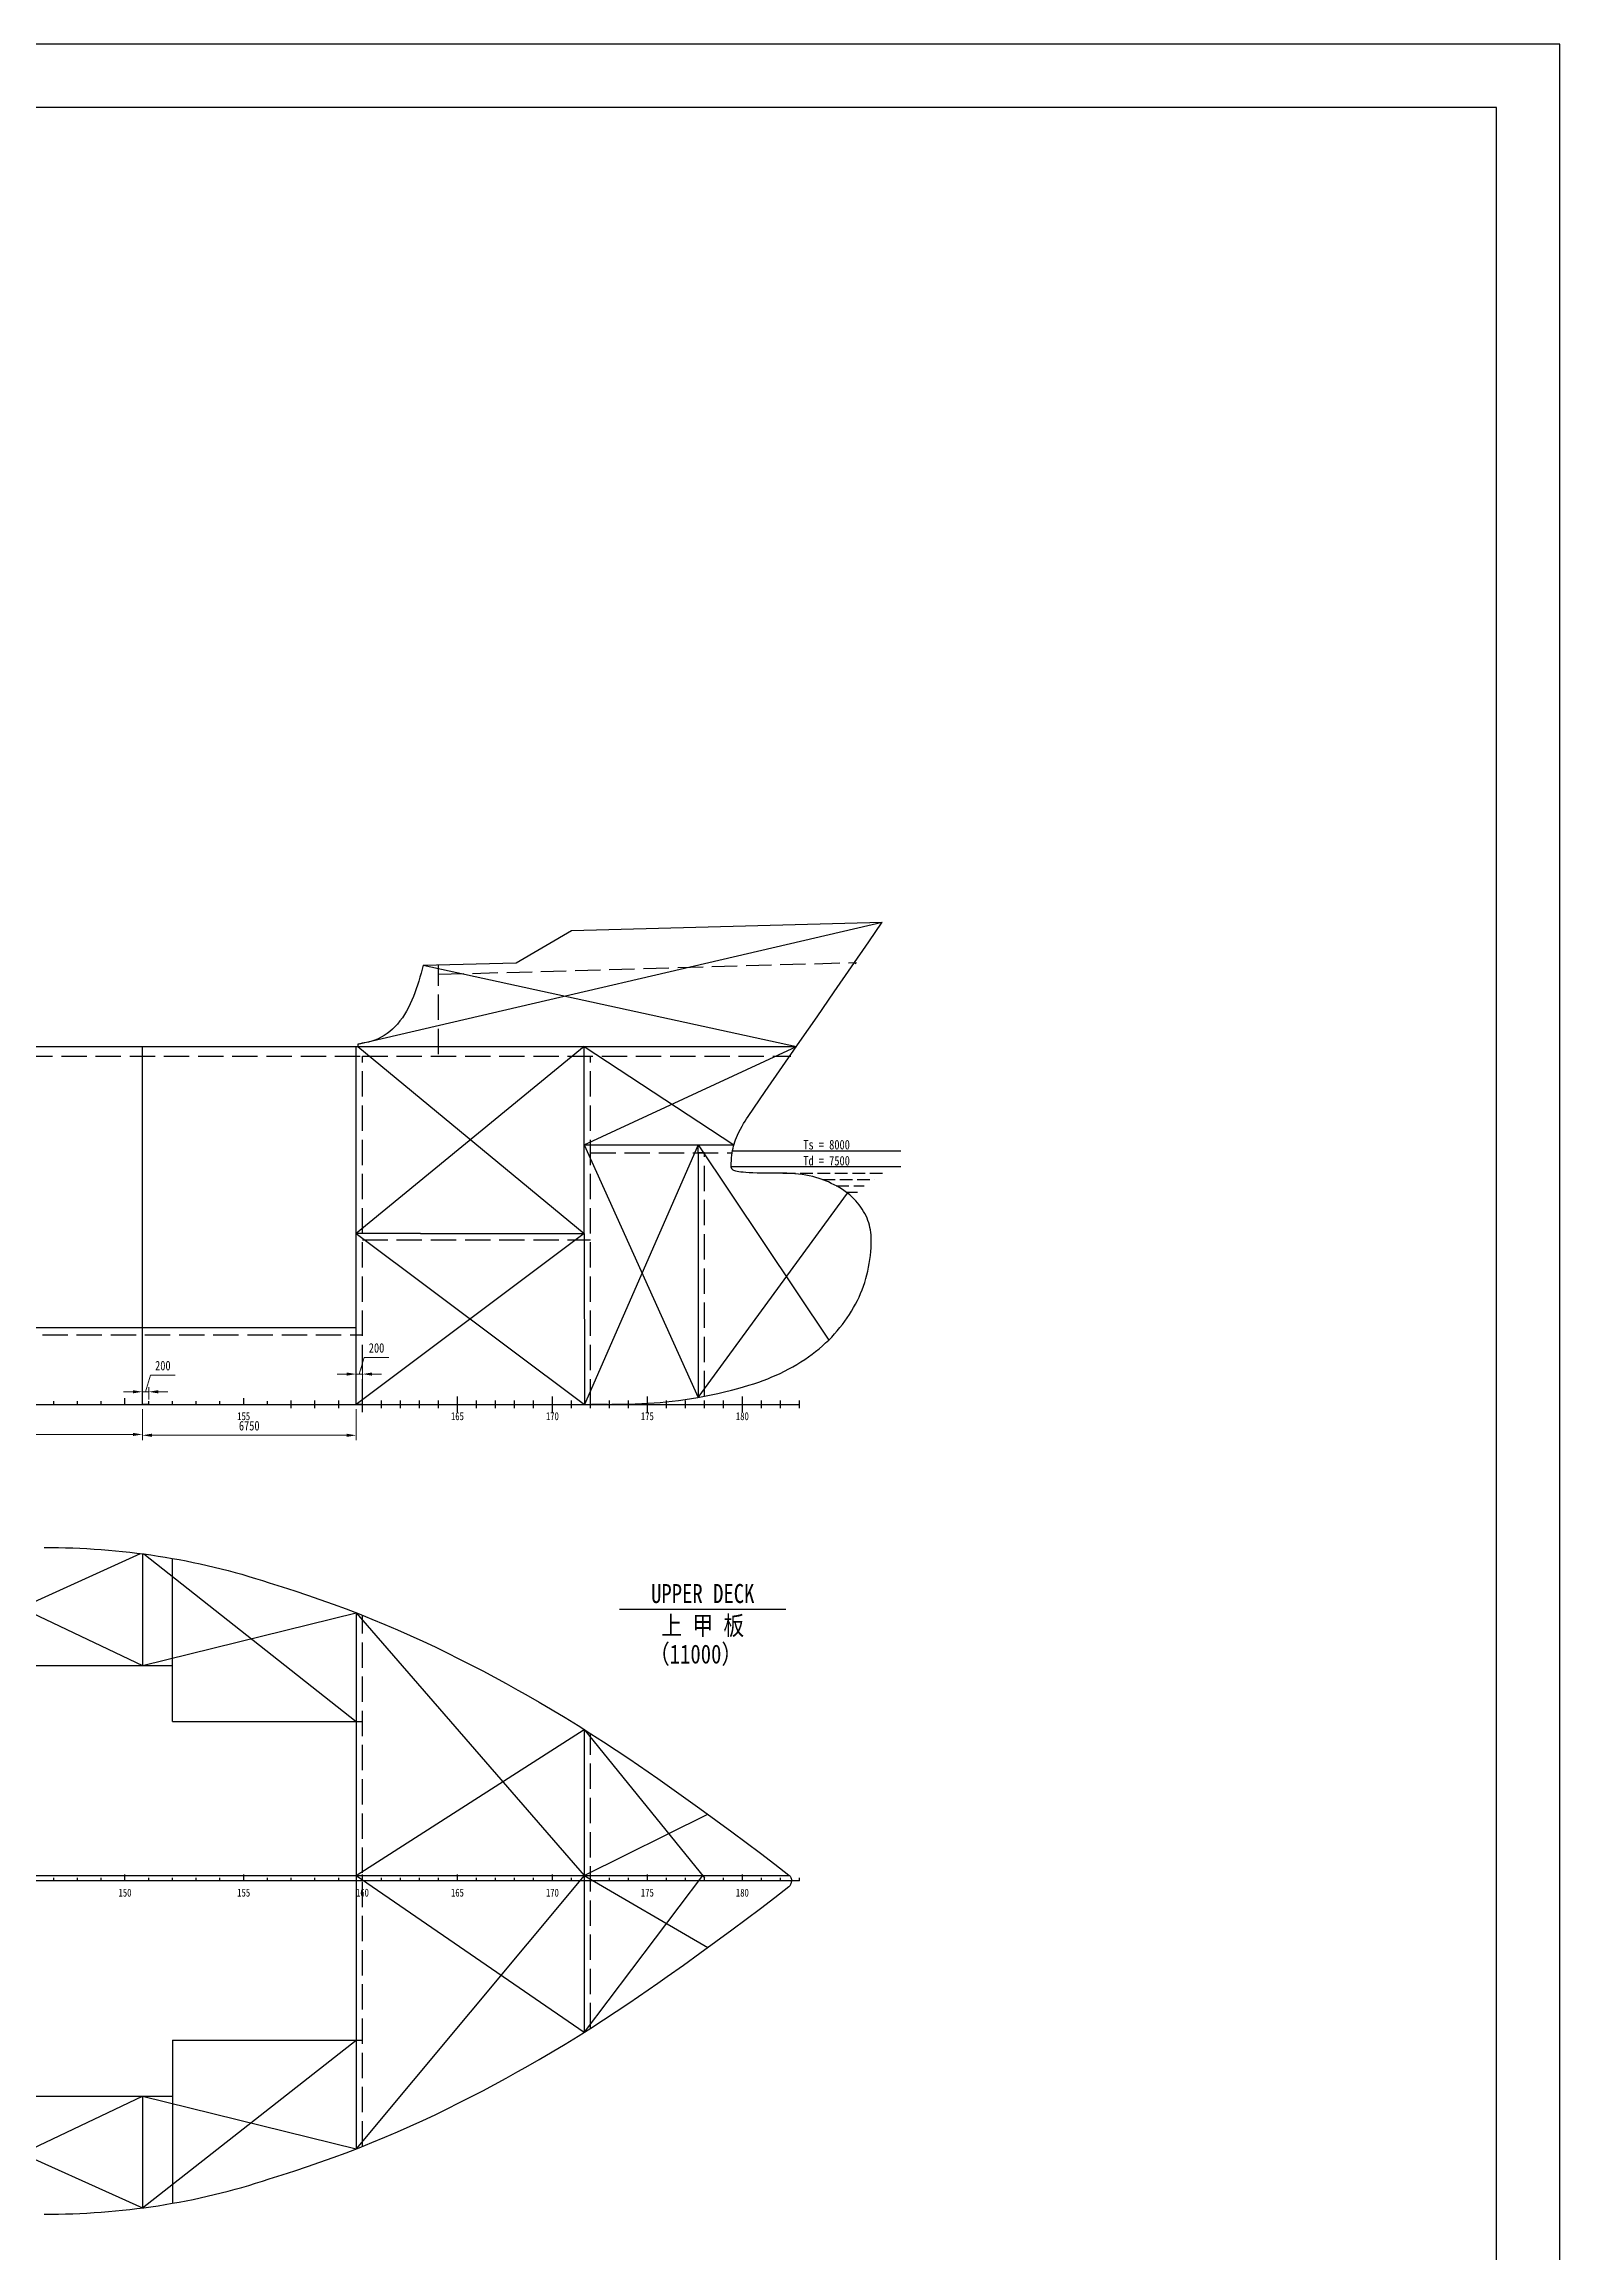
# Model space of a CAD drawing. Extents: x 259389 to 427589, y 305057 to 423857.
# Drawn here: x 379716 to 427589, y 354127 to 423857 of the extents above; entities that cross this region are included whole.
import ezdxf
from ezdxf.enums import TextEntityAlignment as Align

# ---------------------------------------------------------------- set-up
doc = ezdxf.new("R2010")
doc.units = 0
doc.header["$LTSCALE"] = 200
doc.header["$MEASUREMENT"] = 0
doc.linetypes.add('DASHED1', pattern=[5.4, 4, -1.4])
doc.linetypes.add('DASHED102', pattern=[2.75, 2, -0.75])
doc.layers.get('0').update_dxf_attribs({"color": 6, "linetype": 'CONTINUOUS'})
doc.layers.get('DEFPOINTS').update_dxf_attribs({"linetype": 'CONTINUOUS'})
for name, color, linetype in [('01CONTINUOUS', 2, 'CONTINUOUS'), ('11TEXTE', 4, 'CONTINUOUS'), ('12TEXTC', 6, 'CONTINUOUS'), ('FRAME', 7, 'CONTINUOUS'), ('Y-CON', 3, 'DASHED1')]:
    doc.layers.add(name, color=color, linetype=linetype)
doc.styles.add('ROMANS', font='')
doc.styles.get("Standard").update_dxf_attribs({"font": '', "width": 0.8})
doc.styles.get('ROMANS').set_extended_font_data('FangSong_GB2312')
doc.styles.get('STANDARD').set_extended_font_data('SimSun')
doc.dimstyles.new('DM-100', dxfattribs={"dimscale": 0, "dimtxt": 250, "dimasz": 200, "dimexe": 30, "dimexo": 30, "dimgap": 50, "dimtad": 1, "dimdec": 0, "dimzin": 0, "dimdsep": 46, "dimtxsty": 'ROMANS', "dimcen": 0, "dimclrd": 1, "dimclre": 1, "dimclrt": 1, "dimadec": 0, "dimazin": 0, "dimtfac": 1, "dimtdec": 0, "dimtmove": 0, "dimatfit": 3, "dimfxl": 1, "dimtolj": 1, "dimtzin": 0, "dimarcsym": 0})

# ---------------------------------------------------------------- blocks, each defined once
blk = doc.blocks.new('*D0')
at = {"layer": 'DEFPOINTS', "color": 0, "transparency": 16777216}
for p in [(389769, 381851), (389569, 380895), (389769, 380895)]:
    blk.add_point(p, dxfattribs=at)
at = {"layer": 'FRAME', "color": 1, "lineweight": 15, "transparency": 16777216}
for p, q in [((389669, 381851), (389827, 382376)), ((389827, 382376), (390604, 382376)), ((389269, 381851), (388969, 381851)), ((389569, 381851), (389769, 381851)), ((389569, 381851), (389769, 381851)), ((390069, 381851), (390369, 381851))]:
    blk.add_line(p, q, dxfattribs=at)
at = {"layer": 'FRAME', "color": 1, "lineweight": 13, "transparency": 16777216}
for p, q in [((389569, 381045), (389569, 382001)), ((389769, 381045), (389769, 382001))]:
    blk.add_line(p, q, dxfattribs=at)
at = {"layer": 'FRAME', "color": 1, "transparency": 16777216}
for points in [[(389269, 381901), (389269, 381801), (389569, 381851)], [(390069, 381901), (390069, 381801), (389769, 381851)]]:
    blk.add_solid(points, dxfattribs=at)
at = {"layer": 'FRAME', "color": 7, "transparency": 16777216, "insert": (390215, 382676), "char_height": 300, "attachment_point": 5}
blk.add_mtext('\\A1;200', dxfattribs=at)
blk = doc.blocks.new('*D6')
at = {"layer": 'DEFPOINTS', "color": 0, "transparency": 16777216}
for p in [(382819, 380895), (383019, 381292), (383019, 380895)]:
    blk.add_point(p, dxfattribs=at)
at = {"layer": 'FRAME', "color": 1, "lineweight": 13, "transparency": 16777216}
for p, q in [((382819, 381045), (382819, 381442)), ((383019, 381045), (383019, 381442))]:
    blk.add_line(p, q, dxfattribs=at)
at = {"layer": 'FRAME', "color": 1, "lineweight": 15, "transparency": 16777216}
for p, q in [((382919, 381292), (383077, 381817)), ((383077, 381817), (383854, 381817)), ((382519, 381292), (382219, 381292)), ((382819, 381292), (383019, 381292)), ((382819, 381292), (383019, 381292)), ((383319, 381292), (383619, 381292))]:
    blk.add_line(p, q, dxfattribs=at)
at = {"layer": 'FRAME', "color": 1, "transparency": 16777216}
for points in [[(382519, 381342), (382519, 381242), (382819, 381292)], [(383319, 381342), (383319, 381242), (383019, 381292)]]:
    blk.add_solid(points, dxfattribs=at)
at = {"layer": 'FRAME', "color": 7, "transparency": 16777216, "insert": (383465, 382117), "char_height": 300, "attachment_point": 5}
blk.add_mtext('\\A1;200', dxfattribs=at)
blk = doc.blocks.new('*D7')
at = {"layer": 'DEFPOINTS', "color": 0, "transparency": 16777216}
for p in [(382819, 380895), (389569, 380895), (382819, 379918)]:
    blk.add_point(p, dxfattribs=at)
at = {"layer": 'FRAME', "color": 1, "lineweight": 13, "transparency": 16777216}
for p, q in [((382819, 380745), (382819, 379768)), ((389569, 380745), (389569, 379768))]:
    blk.add_line(p, q, dxfattribs=at)
at = {"layer": 'FRAME', "color": 1, "lineweight": 15, "transparency": 16777216}
blk.add_line((389269, 379918), (383119, 379918), dxfattribs=at)
at = {"layer": 'FRAME', "color": 1, "transparency": 16777216}
for points in [[(383119, 379968), (383119, 379868), (382819, 379918)], [(389269, 379968), (389269, 379868), (389569, 379918)]]:
    blk.add_solid(points, dxfattribs=at)
at = {"layer": 'FRAME', "color": 7, "transparency": 16777216, "insert": (386194, 380218), "char_height": 300, "attachment_point": 5}
blk.add_mtext('\\A1;6750', dxfattribs=at)
blk = doc.blocks.new('*D8')
at = {"layer": 'DEFPOINTS', "color": 0, "transparency": 16777216}
for p in [(374969, 380895), (382819, 380895), (382819, 379945)]:
    blk.add_point(p, dxfattribs=at)
at = {"layer": 'FRAME', "color": 1, "lineweight": 13, "transparency": 16777216}
for p, q in [((374969, 380745), (374969, 379795)), ((382819, 380745), (382819, 379795))]:
    blk.add_line(p, q, dxfattribs=at)
at = {"layer": 'FRAME', "color": 1, "lineweight": 15, "transparency": 16777216}
blk.add_line((375269, 379945), (382519, 379945), dxfattribs=at)
at = {"layer": 'FRAME', "color": 1, "transparency": 16777216}
for points in [[(375269, 379995), (375269, 379895), (374969, 379945)], [(382519, 379995), (382519, 379895), (382819, 379945)]]:
    blk.add_solid(points, dxfattribs=at)
at = {"layer": 'FRAME', "color": 7, "transparency": 16777216, "insert": (378894, 380245), "char_height": 300, "attachment_point": 5}
blk.add_mtext('\\A1;7850', dxfattribs=at)

msp = doc.modelspace()

# ---------------------------------------------------------------- linework, layer by layer
at = {"color": 7, "linetype": 'Continuous'}
for p, q in [((427588.9, 423857.1), (259388.9, 423857.1)), ((427588.9, 305057.1), (427588.9, 423857.1))]:
    msp.add_line(p, q, dxfattribs=at)
at = {"color": 1, "linetype": 'Continuous'}
for p, q in [((425588.9, 421857.1), (264388.9, 421857.1)), ((425588.9, 307057.1), (425588.9, 421857.1))]:
    msp.add_line(p, q, dxfattribs=at)
for p, q in [((406779.1, 388894.7), (401456.8, 388894.7)), ((406779.1, 388394.7), (401419.1, 388394.7)), ((266435.8, 380894.7), (403569.1, 380894.7)), ((380019.1, 380894.7), (380019.1, 380994.7)), ((380769.1, 380894.7), (380769.1, 380994.7)), ((381519.1, 380894.7), (381519.1, 380994.7)), ((382269.1, 380894.7), (382269.1, 381094.7)), ((383019.1, 380894.7), (383019.1, 380994.7)), ((383769.1, 380894.7), (383769.1, 380994.7)), ((384519.1, 380894.7), (384519.1, 380994.7)), ((385269.1, 380894.7), (385269.1, 380994.7)), ((386019.1, 380894.7), (386019.1, 381094.7)), ((386769.1, 380894.7), (386769.1, 380994.7)), ((387519.1, 380769.7), (387519.1, 381019.7)), ((387519.1, 380894.7), (387519.1, 380994.7)), ((388269.1, 380769.7), (388269.1, 381019.7)), ((388269.1, 380894.7), (388269.1, 380994.7)), ((389019.1, 380769.7), (389019.1, 381019.7)), ((389019.1, 380894.7), (389019.1, 380994.7)), ((389769.1, 380644.7), (389769.1, 381144.7)), ((389769.1, 380894.7), (389769.1, 381094.7)), ((390369.1, 380769.7), (390369.1, 381019.7)), ((390369.1, 380894.7), (390369.1, 380994.7)), ((390969.1, 380769.7), (390969.1, 381019.7)), ((390969.1, 380894.7), (390969.1, 380994.7)), ((391569.1, 380769.7), (391569.1, 381019.7)), ((391569.1, 380894.7), (391569.1, 380994.7)), ((392169.1, 380769.7), (392169.1, 381019.7)), ((392169.1, 380894.7), (392169.1, 380994.7)), ((392169.1, 380894.7), (392169.1, 380994.7)), ((392769.1, 380644.7), (392769.1, 381144.7)), ((392769.1, 380894.7), (392769.1, 380994.7)), ((393369.1, 380769.7), (393369.1, 381019.7)), ((393369.1, 380894.7), (393369.1, 380994.7)), ((393969.1, 380769.7), (393969.1, 381019.7)), ((393969.1, 380894.7), (393969.1, 380994.7)), ((394569.1, 380769.7), (394569.1, 381019.7)), ((394569.1, 380894.7), (394569.1, 380994.7)), ((395169.1, 380769.7), (395169.1, 381019.7)), ((395169.1, 380894.7), (395169.1, 380994.7)), ((395769.1, 380644.7), (395769.1, 381144.7)), ((395769.1, 380894.7), (395769.1, 381094.7)), ((396369.1, 380769.7), (396369.1, 381019.7)), ((396369.1, 380894.7), (396369.1, 380994.7)), ((396969.1, 380769.7), (396969.1, 381019.7)), ((396969.1, 380894.7), (396969.1, 380994.7)), ((397569.1, 380769.7), (397569.1, 381019.7)), ((397569.1, 380894.7), (397569.1, 380994.7)), ((398169.1, 380769.7), (398169.1, 381019.7)), ((398169.1, 380894.7), (398169.1, 380994.7)), ((398769.1, 380644.7), (398769.1, 381144.7)), ((398769.1, 380894.7), (398769.1, 381094.7)), ((399369.1, 380769.7), (399369.1, 381019.7)), ((399369.1, 380894.7), (399369.1, 380994.7)), ((399969.1, 380769.7), (399969.1, 381019.7)), ((399969.1, 380894.7), (399969.1, 380994.7)), ((400569.1, 380769.7), (400569.1, 381019.7)), ((400569.1, 380894.7), (400569.1, 380994.7)), ((401169.1, 380769.7), (401169.1, 381019.7)), ((401169.1, 380894.7), (401169.1, 380994.7)), ((401769.1, 380644.7), (401769.1, 381144.7)), ((401769.1, 380894.7), (401769.1, 381094.7)), ((402369.1, 380769.7), (402369.1, 381019.7)), ((402369.1, 380894.7), (402369.1, 380994.7)), ((402969.1, 380769.7), (402969.1, 381019.7)), ((402969.1, 380894.7), (402969.1, 380994.7)), ((403569.1, 380769.7), (403569.1, 381019.7)), ((403569.1, 380894.7), (403569.1, 380994.7)), ((380019.1, 365845.2), (380019.1, 365945.2)), ((380769.1, 365845.2), (380769.1, 365945.2)), ((381519.1, 365845.2), (381519.1, 365945.2)), ((382269.1, 365845.2), (382269.1, 366045.2)), ((383019.1, 365845.2), (383019.1, 365945.2)), ((383769.1, 365845.2), (383769.1, 365945.2)), ((384519.1, 365845.2), (384519.1, 365945.2)), ((385269.1, 365845.2), (385269.1, 365945.2)), ((386019.1, 365845.2), (386019.1, 366045.2)), ((386769.1, 365845.2), (386769.1, 365945.2)), ((387519.1, 365845.2), (387519.1, 365945.2)), ((388269.1, 365845.2), (388269.1, 365945.2)), ((389019.1, 365845.2), (389019.1, 365945.2)), ((389769.1, 365845.2), (389769.1, 366045.2)), ((390369.1, 365845.2), (390369.1, 365945.2)), ((390969.1, 365845.2), (390969.1, 365945.2)), ((390969.1, 365845.2), (390969.1, 365945.2)), ((391569.1, 365845.2), (391569.1, 365945.2)), ((392169.1, 365845.2), (392169.1, 365945.2)), ((392769.1, 365845.2), (392769.1, 366045.2)), ((393369.1, 365845.2), (393369.1, 365945.2)), ((393969.1, 365845.2), (393969.1, 365945.2)), ((393969.1, 365845.2), (393969.1, 365945.2)), ((394569.1, 365845.2), (394569.1, 365945.2)), ((395169.1, 365845.2), (395169.1, 365945.2)), ((395769.1, 365845.2), (395769.1, 366045.2)), ((396369.1, 365845.2), (396369.1, 365945.2)), ((396969.1, 365845.2), (396969.1, 365945.2)), ((397569.1, 365845.2), (397569.1, 365945.2)), ((398169.1, 365845.2), (398169.1, 365945.2)), ((398769.1, 365845.2), (398769.1, 366045.2)), ((399369.1, 365845.2), (399369.1, 365945.2)), ((399969.1, 365845.2), (399969.1, 365945.2)), ((400569.1, 365845.2), (400569.1, 365945.2)), ((401169.1, 365845.2), (401169.1, 365945.2)), ((401769.1, 365845.2), (401769.1, 366045.2)), ((402369.1, 365845.2), (402369.1, 365945.2)), ((402969.1, 365845.2), (402969.1, 365945.2)), ((403569.1, 365845.2), (403569.1, 365945.2))]:
    msp.add_line(p, q)
at = {"linetype": 'DASHED102'}
for p, q in [((403044.1, 388194.7), (406324.8, 388194.7)), ((404295.4, 387994.7), (405947.5, 387994.7)), ((404735.8, 387794.7), (405620.9, 387794.7)), ((405049.1, 387594.7), (405410.5, 387594.7))]:
    msp.add_line(p, q, dxfattribs=at)
msp.add_arc((405378.7, 394851.7), 50, 181.548158, 236.025416)
msp.add_arc((405378.7, 394851.7), 50, 181.548158, 236.025416)
at = {"layer": '01CONTINUOUS', "color": 0}
for p, q in [((405762.1, 395506), (406188.8, 396123.6)), ((405218.1, 394717.2), (405762.1, 395506)), ((404673.1, 393928.5), (405218.1, 394717.2)), ((404128.1, 393139.7), (404673.1, 393928.5)), ((403583.1, 392351), (404128.1, 393139.7)), ((403039.1, 391562.2), (403583.1, 392351)), ((402494.1, 390773.5), (403039.1, 391562.2)), ((401949.1, 389984.7), (402494.1, 390773.5)), ((401807.1, 389761), (401854.1, 389838.9)), ((401854.1, 389838.9), (401901.1, 389912.9)), ((401901.1, 389912.9), (401949.1, 389984.7)), ((401491.1, 389050.1), (401509.1, 389114.7)), ((401509.1, 389114.7), (401530.1, 389182.1)), ((401530.1, 389182.1), (401555.1, 389251.6)), ((401555.1, 389251.6), (401584.1, 389324.3)), ((401584.1, 389324.3), (401618.1, 389402.2)), ((401618.1, 389402.2), (401659.1, 389487.7)), ((401659.1, 389487.7), (401709.1, 389584.7)), ((401709.1, 389584.7), (401759.1, 389677.1)), ((401759.1, 389677.1), (401807.1, 389761)), ((401419.1, 388394.7), (401420.1, 388499.8)), ((401420.1, 388499.8), (401424.1, 388595.5)), ((401424.1, 388595.5), (401429.1, 388683.4)), ((401429.1, 388683.4), (401437.1, 388765.1)), ((401437.1, 388765.1), (401448.1, 388841.6)), ((401448.1, 388841.6), (401460.1, 388914.1)), ((401460.1, 388914.1), (401475.1, 388983.4)), ((401475.1, 388983.4), (401491.1, 389050.1)), ((401419.1, 388388.3), (401419.1, 388394.7)), ((401420.1, 388380.8), (401419.1, 388388.3)), ((401421.1, 388372.4), (401420.1, 388380.8)), ((401423.1, 388363.1), (401421.1, 388372.4)), ((401427.1, 388353), (401423.1, 388363.1)), ((401432.1, 388342.3), (401427.1, 388353)), ((401440.1, 388331), (401432.1, 388342.3)), ((401450.1, 388319.5), (401440.1, 388331)), ((401463.1, 388307.7), (401450.1, 388319.5)), ((401481.1, 388295.8), (401463.1, 388307.7)), ((401503.1, 388284.1), (401481.1, 388295.8)), ((401530.1, 388272.6), (401503.1, 388284.1)), ((401565.1, 388261.5), (401530.1, 388272.6)), ((401607.1, 388250.9), (401565.1, 388261.5)), ((401658.1, 388241), (401607.1, 388250.9)), ((401719.1, 388231.9), (401658.1, 388241)), ((401792.1, 388223.7), (401719.1, 388231.9)), ((401879.1, 388216.4), (401792.1, 388223.7)), ((401981.1, 388210.2), (401879.1, 388216.4)), ((402100.1, 388205.1), (401981.1, 388210.2)), ((402239.1, 388201), (402100.1, 388205.1)), ((402400.1, 388198.1), (402239.1, 388201)), ((402586.1, 388196.1), (402400.1, 388198.1)), ((402799.1, 388195), (402586.1, 388196.1)), ((403044.1, 388194.7), (402799.1, 388195)), ((403176.1, 388193), (403044.1, 388194.7)), ((403304.1, 388187.9), (403176.1, 388193)), ((403427.1, 388179.4), (403304.1, 388187.9)), ((403547.1, 388167.6), (403427.1, 388179.4)), ((403662.1, 388152.5), (403547.1, 388167.6)), ((403775.1, 388134.2), (403662.1, 388152.5)), ((403884.1, 388112.6), (403775.1, 388134.2)), ((403990.1, 388087.9), (403884.1, 388112.6)), ((404094.1, 388060), (403990.1, 388087.9)), ((404195.1, 388029.1), (404094.1, 388060)), ((404294.1, 387995.2), (404195.1, 388029.1)), ((404390.1, 387958.3), (404294.1, 387995.2)), ((404485.1, 387918.6), (404390.1, 387958.3)), ((404578.1, 387876), (404485.1, 387918.6)), ((404669.1, 387830.7), (404578.1, 387876)), ((404760.1, 387781.6), (404669.1, 387830.7)), ((404848.1, 387730.6), (404760.1, 387781.6)), ((404931.1, 387677.7), (404848.1, 387730.6)), ((405011.1, 387623), (404931.1, 387677.7)), ((405087.1, 387566.5), (405011.1, 387623)), ((405159.1, 387508.4), (405087.1, 387566.5)), ((405227.1, 387448.6), (405159.1, 387508.4)), ((405291.1, 387387.4), (405227.1, 387448.6)), ((405352.1, 387324.7), (405291.1, 387387.4)), ((405409.1, 387260.6), (405352.1, 387324.7)), ((405462.1, 387195.2), (405409.1, 387260.6)), ((405512.1, 387128.5), (405462.1, 387195.2)), ((405558.1, 387060.6), (405512.1, 387128.5)), ((405600.1, 386991.6), (405558.1, 387060.6)), ((405639.1, 386921.5), (405600.1, 386991.6)), ((405674.1, 386850.3), (405639.1, 386921.5)), ((405706.1, 386778.3), (405674.1, 386850.3)), ((405734.1, 386705.2), (405706.1, 386778.3)), ((405759.1, 386631.4), (405734.1, 386705.2)), ((405781.1, 386556.7), (405759.1, 386631.4)), ((405799.1, 386481.3), (405781.1, 386556.7)), ((405813.1, 386405.2), (405799.1, 386481.3)), ((405825.1, 386328.4), (405813.1, 386405.2)), ((405833.1, 386251.1), (405825.1, 386328.4)), ((405812.1, 385594.3), (405824.1, 385718.4)), ((405824.1, 385718.4), (405832.1, 385843.2)), ((405832.1, 385843.2), (405837.1, 385968.7)), ((405837.1, 386173.1), (405833.1, 386251.1)), ((405839.1, 386094.7), (405837.1, 386173.1)), ((405837.1, 385968.7), (405839.1, 386094.7)), ((405668.1, 384866), (405701.1, 384985.2)), ((405701.1, 384985.2), (405730.1, 385105.4)), ((405730.1, 385105.4), (405755.1, 385226.4)), ((405755.1, 385226.4), (405778.1, 385348.2)), ((405778.1, 385348.2), (405796.1, 385470.9)), ((405796.1, 385470.9), (405812.1, 385594.3)), ((405401.1, 384172.3), (405454.1, 384285.1)), ((405454.1, 384285.1), (405504.1, 384399.1)), ((405504.1, 384399.1), (405550.1, 384514.2)), ((405550.1, 384514.2), (405593.1, 384630.5)), ((405593.1, 384630.5), (405632.1, 384747.7)), ((405632.1, 384747.7), (405668.1, 384866)), ((404933.1, 383419.2), (405010.1, 383522.5)), ((405010.1, 383522.5), (405084.1, 383627.4)), ((405084.1, 383627.4), (405154.1, 383733.6)), ((405154.1, 383733.6), (405221.1, 383841.3)), ((405221.1, 383841.3), (405284.1, 383950.3)), ((405284.1, 383950.3), (405344.1, 384060.7)), ((405344.1, 384060.7), (405401.1, 384172.3)), ((404296.1, 382742.2), (404397.1, 382833.7)), ((404397.1, 382833.7), (404495.1, 382926.9)), ((404495.1, 382926.9), (404590.1, 383022)), ((404590.1, 383022), (404681.1, 383118.8)), ((404681.1, 383118.8), (404768.1, 383217.3)), ((404768.1, 383217.3), (404852.1, 383317.5)), ((404852.1, 383317.5), (404933.1, 383419.2)), ((403364.1, 382084.2), (403493.1, 382158.8)), ((403493.1, 382158.8), (403618.1, 382235.8)), ((403618.1, 382235.8), (403739.1, 382314.9)), ((403739.1, 382314.9), (403857.1, 382396.2)), ((403857.1, 382396.2), (403972.1, 382479.7)), ((403972.1, 382479.7), (404084.1, 382565.2)), ((404084.1, 382565.2), (404192.1, 382652.7)), ((404192.1, 382652.7), (404296.1, 382742.2)), ((401626.1, 381396.3), (401808.1, 381446.8)), ((401808.1, 381446.8), (401977.1, 381496.9)), ((401977.1, 381496.9), (402136.1, 381547.3)), ((402136.1, 381547.3), (402287.1, 381598.4)), ((402287.1, 381598.4), (402430.1, 381650.5)), ((402430.1, 381650.5), (402568.1, 381704)), ((402568.1, 381704), (402702.1, 381759.2)), ((402702.1, 381759.2), (402832.1, 381816)), ((402832.1, 381816), (402959.1, 381874.7)), ((402959.1, 381874.7), (403097.1, 381942.1)), ((403097.1, 381942.1), (403233.1, 382012)), ((403233.1, 382012), (403364.1, 382084.2)), ((397513.1, 380895.7), (397641.1, 380896.2)), ((397641.1, 380896.2), (397909.1, 380899)), ((397909.1, 380899), (398153.1, 380903.7)), ((398153.1, 380903.7), (398378.1, 380910.4)), ((398378.1, 380910.4), (398589.1, 380919.3)), ((398589.1, 380919.3), (398789.1, 380930.3)), ((398789.1, 380930.3), (398982.1, 380943.4)), ((398982.1, 380943.4), (399168.1, 380958.3)), ((399168.1, 380958.3), (399349.1, 380974.7)), ((399349.1, 380974.7), (399552.1, 380995.8)), ((399552.1, 380995.8), (399755.1, 381020)), ((399755.1, 381020), (399958.1, 381047.5)), ((399958.1, 381047.5), (400161.1, 381078.5)), ((400161.1, 381078.5), (400366.1, 381113.1)), ((400366.1, 381113.1), (400572.1, 381151.4)), ((400572.1, 381151.4), (400781.1, 381193.5)), ((400781.1, 381193.5), (400993.1, 381239.7)), ((400993.1, 381239.7), (401209.1, 381290)), ((401209.1, 381290), (401429.1, 381344.7)), ((401429.1, 381344.7), (401626.1, 381396.3))]:
    msp.add_line(p, q, dxfattribs=at)
at = {"layer": '01CONTINUOUS'}
for p, q in [((397513.1, 380895.7), (396999.1, 380894.7)), ((403142.3, 374420.7), (397892.3, 374420.7))]:
    msp.add_line(p, q, dxfattribs=at)
at = {"layer": 'FRAME', "color": 5}
for p, q in [((389622.6, 392276.4), (406188.8, 396123.6)), ((391692.1, 394764.7), (403475.3, 392194.7)), ((268119.1, 392194.7), (389619.1, 392194.7)), ((382819.1, 380894.7), (382819.1, 392194.7)), ((389569.1, 380894.7), (389569.1, 392194.7)), ((389569.1, 392194.7), (403475.3, 392194.7)), ((396769.1, 392194.7), (389569.1, 386294.7)), ((389619.1, 392194.7), (396769.1, 386294.7)), ((396769.1, 386294.7), (396769.1, 392194.7)), ((396769.1, 392194.7), (401500.1, 389094.7)), ((396769.1, 389094.7), (403475.3, 392194.7)), ((396769.1, 389094.7), (401500.1, 389094.7)), ((396769.1, 389094.7), (400369.5, 381113.8)), ((400369.1, 389094.7), (396779.6, 380894.7)), ((400369.1, 388844.7), (400369.1, 389094.7)), ((400369.1, 389094.7), (404495.1, 382926.9)), ((400369.1, 388844.7), (400369.1, 381113.1)), ((400369.1, 381113.1), (405087.1, 387566.5)), ((391605.4, 386294.7), (389569.1, 386294.7)), ((389569.1, 386294.7), (396779.6, 380894.3)), ((396769.1, 386294.7), (389569.1, 380894.7)), ((391605.4, 386294.7), (396769.1, 386294.7)), ((396769.1, 386294.7), (396779.6, 380894.3)), ((371019.1, 383321.9), (389569.1, 383321.9)), ((374969.1, 376375.2), (382819.1, 372645.2)), ((374969.1, 372645.2), (382754.3, 376182.9)), ((382819.1, 376168.9), (382819.1, 372645.2)), ((382866, 376168.9), (389569.1, 370873.2)), ((382819.1, 372645.2), (389569.1, 374312.4)), ((389569.1, 374312.4), (389569.1, 370873.2)), ((389569.1, 374312.4), (396769.4, 366012.1)), ((366519.1, 372645.2), (382819.1, 372645.2)), ((382819.1, 372645.2), (383769.1, 372645.2)), ((383769.1, 370873.2), (383769.1, 372645.2)), ((383769.1, 370873.2), (389569.1, 370873.2)), ((389569.1, 370873.2), (389569.1, 360817.2)), ((389569.1, 366014), (396769.4, 370621.1)), ((396769.4, 370621.1), (396769.4, 361061.7)), ((396769.4, 370621.1), (400569.1, 365945.2)), ((396769.4, 366012.1), (400675.8, 367948.4)), ((268089.1, 366045.2), (389569.1, 366014)), ((389569.1, 366014), (396769.4, 366012.1)), ((389569.1, 366014), (396769.4, 361061.7)), ((396769.4, 366012.1), (389569.1, 357378)), ((396769.4, 366012.1), (403258.3, 366010.4)), ((396769.4, 366012.1), (400675.8, 363742)), ((396781.5, 361069.3), (400515.5, 366011.1)), ((382819.1, 355515.6), (389569.1, 360817.2)), ((383769.1, 360817.2), (389744.1, 360817.2)), ((383769.1, 360817.2), (383769.1, 359045.2)), ((389569.1, 360817.2), (389569.1, 357378)), ((366519.1, 359045.2), (383769.1, 359045.2)), ((374969.1, 359045.2), (382819.1, 355515.6)), ((374969.1, 355315.2), (382819.1, 359045.2)), ((382819.1, 359045.2), (382819.1, 355515.6)), ((382819.1, 359045.2), (389569.1, 357378))]:
    msp.add_line(p, q, dxfattribs=at)
at = {"layer": 'FRAME'}
for p, q in [((396369.1, 395858.2), (406188.8, 396123.6)), ((394629.4, 394844.7), (396369.1, 395858.2)), ((391692.1, 394764.7), (394629.4, 394844.7)), ((389622.6, 392276.4), (389619.1, 392194.7)), ((400569.1, 388844.7), (400369.1, 388844.7)), ((383019.1, 380894.7), (382819.1, 380894.7)), ((389769.1, 380894.7), (389569.1, 380894.7)), ((379716.2, 376375.2), (379941.3, 376374.2)), ((379941.3, 376374.2), (380166.6, 376371.2)), ((380166.6, 376371.2), (380392.9, 376366.2)), ((380392.9, 376366.2), (380618.2, 376358.2)), ((380618.2, 376358.2), (380843.4, 376349.2)), ((380843.4, 376349.2), (381068.7, 376338.1)), ((381068.7, 376338.1), (381294, 376324.1)), ((381294, 376324.1), (381519.2, 376308.1)), ((381519.2, 376308.1), (381744.5, 376291.1)), ((381744.5, 376291.1), (381968.9, 376271.1)), ((381968.9, 376271.1), (382194.2, 376248)), ((382194.2, 376248), (382418.4, 376224)), ((382418.4, 376224), (382642.7, 376197)), ((382642.7, 376197), (382866, 376168.9)), ((382866, 376168.9), (383090.3, 376137.9)), ((383090.3, 376137.9), (383313.7, 376104.8)), ((383313.7, 376104.8), (383536, 376068.8)), ((383536, 376068.8), (383759.2, 376030.7)), ((383759.2, 376030.7), (383981.5, 375990.7)), ((383769.1, 372645.2), (383769.1, 376029)), ((383981.5, 375990.7), (384202.8, 375948.6)), ((384202.8, 375948.6), (384424.1, 375904.6)), ((384424.1, 375904.6), (384645.4, 375857.5)), ((384645.4, 375857.5), (384866.8, 375808.4)), ((384866.8, 375808.4), (385086.1, 375756.3)), ((385086.1, 375756.3), (385306.3, 375702.3)), ((385306.3, 375702.3), (385525.6, 375646.2)), ((385525.6, 375646.2), (385744, 375588.1)), ((385744, 375588.1), (385962.3, 375527)), ((385962.3, 375527), (386179.6, 375462.9)), ((386179.6, 375462.9), (386395.9, 375397.8)), ((386395.9, 375397.8), (386612.2, 375328.7)), ((386612.2, 375328.7), (386828.1, 375258.8)), ((386828.1, 375258.8), (387229.1, 375133.8)), ((387229.1, 375133.8), (387630.3, 375005.7)), ((387630.3, 375005.7), (388030.7, 374872.6)), ((388030.7, 374872.6), (388428, 374735.5)), ((388428, 374735.5), (388842.3, 374588.4)), ((388842.3, 374588.4), (389253.7, 374434.2)), ((389253.7, 374434.2), (389663, 374276.1)), ((389663, 374276.1), (390070.4, 374113)), ((390070.4, 374113), (390476.7, 373944.8)), ((390476.7, 373944.8), (390880.1, 373770.7)), ((390880.1, 373770.7), (391281.4, 373593.5)), ((391281.4, 373593.5), (391680.7, 373410.4)), ((391680.7, 373410.4), (392062, 373231.3)), ((392062, 373231.3), (392441.3, 373047.1)), ((392441.3, 373047.1), (392818.5, 372860)), ((392818.5, 372860), (393194.8, 372668.9)), ((393194.8, 372668.9), (393568, 372473.7)), ((393568, 372473.7), (393940.3, 372276.6)), ((393940.3, 372276.6), (394309.5, 372075.5)), ((394309.5, 372075.5), (394678.7, 371871.4)), ((394678.7, 371871.4), (394932.9, 371728.3)), ((394932.9, 371728.3), (395348.1, 371490.1)), ((395348.1, 371490.1), (395761.4, 371247)), ((395761.4, 371247), (396170.7, 370999.8)), ((396170.7, 370999.8), (396578.9, 370748.7)), ((389569.1, 370873.2), (389744.1, 370873.2)), ((396578.9, 370748.7), (396984.2, 370493.5)), ((396984.2, 370493.5), (397386.4, 370234.3)), ((397386.4, 370234.3), (397786.6, 369972.2)), ((397786.6, 369972.2), (398185.8, 369707.1)), ((398185.8, 369707.1), (398491, 369500)), ((398491, 369500), (398794.1, 369291.9)), ((398794.1, 369291.9), (399097.2, 369081.8)), ((399097.2, 369081.8), (399398.4, 368869.7)), ((399398.4, 368869.7), (399911.6, 368503.6)), ((399911.6, 368503.6), (400421.7, 368134.4)), ((400421.7, 368134.4), (400929.8, 367762.4)), ((400929.8, 367762.4), (401435.9, 367389.3)), ((401435.9, 367389.3), (401889.9, 367053.3)), ((401889.9, 367053.3), (402343.1, 366715.2)), ((402343.1, 366715.2), (402792.3, 366374)), ((402792.3, 366374), (403239.2, 366027.3)), ((392468.3, 365845.2), (368271, 365845.2)), ((403569.1, 365845.2), (392468.3, 365845.2)), ((402792.3, 365316.4), (403239.2, 365663.1)), ((403239.2, 366027.3), (403258.3, 366010.4)), ((403239.2, 365663.1), (403258.3, 365679.9)), ((403258.3, 366010.4), (403275.4, 365991)), ((403258.3, 365679.9), (403275.4, 365699.3)), ((403275.4, 365991), (403291.4, 365969.4)), ((403275.4, 365699.3), (403291.4, 365721)), ((403291.4, 365969.4), (403304.1, 365946.4)), ((403291.4, 365721), (403304.1, 365744)), ((403304.1, 365946.4), (403314.5, 365922.1)), ((403304.1, 365744), (403314.5, 365768.3)), ((403314.5, 365922.1), (403321.3, 365896.8)), ((403314.5, 365768.3), (403321.3, 365793.6)), ((403321.3, 365896.8), (403325.9, 365871.5)), ((403321.3, 365793.6), (403325.9, 365818.8)), ((403325.9, 365871.5), (403327, 365846.5)), ((403325.9, 365818.8), (403327, 365843.9)), ((401889.9, 364637.1), (402343.1, 364975.2)), ((402343.1, 364975.2), (402792.3, 365316.4)), ((400929.8, 363928), (401435.9, 364301.1)), ((401435.9, 364301.1), (401889.9, 364637.1)), ((399911.6, 363186.8), (400421.7, 363555.9)), ((400421.7, 363555.9), (400929.8, 363928)), ((398794.1, 362398.5), (399097.2, 362608.6)), ((399097.2, 362608.6), (399398.4, 362820.7)), ((399398.4, 362820.7), (399911.6, 363186.8)), ((397786.6, 361718.1), (398185.8, 361983.3)), ((398185.8, 361983.3), (398491, 362190.4)), ((398491, 362190.4), (398794.1, 362398.5)), ((396984.2, 361196.9), (397386.4, 361456)), ((397386.4, 361456), (397786.6, 361718.1)), ((395761.4, 360443.4), (396170.7, 360690.6)), ((396170.7, 360690.6), (396578.9, 360941.7)), ((396578.9, 360941.7), (396984.2, 361196.9)), ((394309.5, 359614.9), (394678.7, 359819)), ((394678.7, 359819), (394932.9, 359962.1)), ((394932.9, 359962.1), (395348.1, 360200.2)), ((395348.1, 360200.2), (395761.4, 360443.4)), ((393194.8, 359021.5), (393568, 359216.6)), ((393568, 359216.6), (393940.3, 359413.8)), ((393940.3, 359413.8), (394309.5, 359614.9)), ((383769.1, 359045.2), (383769.1, 355661.4)), ((391680.7, 358280), (392062, 358459.1)), ((392062, 358459.1), (392441.3, 358643.3)), ((392441.3, 358643.3), (392818.5, 358830.4)), ((392818.5, 358830.4), (393194.8, 359021.5)), ((390070.4, 357577.4), (390476.7, 357745.6)), ((390476.7, 357745.6), (390880.1, 357919.7)), ((390880.1, 357919.7), (391281.4, 358096.8)), ((391281.4, 358096.8), (391680.7, 358280)), ((388428, 356954.9), (388842.3, 357102)), ((388842.3, 357102), (389253.7, 357256.1)), ((389253.7, 357256.1), (389663, 357414.3)), ((389663, 357414.3), (390070.4, 357577.4)), ((386395.9, 356292.5), (386612.2, 356361.6)), ((386612.2, 356361.6), (386828.1, 356431.6)), ((386828.1, 356431.6), (387229.1, 356556.6)), ((387229.1, 356556.6), (387630.3, 356684.7)), ((387630.3, 356684.7), (388030.7, 356817.8)), ((388030.7, 356817.8), (388428, 356954.9)), ((383536, 355621.6), (383759.2, 355659.6)), ((383759.2, 355659.6), (383981.5, 355699.7)), ((383981.5, 355699.7), (384202.8, 355741.7)), ((384202.8, 355741.7), (384424.1, 355785.8)), ((384424.1, 355785.8), (384645.4, 355832.9)), ((384645.4, 355832.9), (384866.8, 355881.9)), ((384866.8, 355881.9), (385086.1, 355934)), ((385086.1, 355934), (385306.3, 355988.1)), ((385306.3, 355988.1), (385525.6, 356044.2)), ((385525.6, 356044.2), (385744, 356102.2)), ((385744, 356102.2), (385962.3, 356163.4)), ((385962.3, 356163.4), (386179.6, 356227.4)), ((386179.6, 356227.4), (386395.9, 356292.5)), ((379716.2, 355315.2), (379941.3, 355316.2)), ((379941.3, 355316.2), (380166.6, 355319.2)), ((380166.6, 355319.2), (380392.9, 355324.2)), ((380392.9, 355324.2), (380618.2, 355332.2)), ((380618.2, 355332.2), (380843.4, 355341.2)), ((380843.4, 355341.2), (381068.7, 355352.2)), ((381068.7, 355352.2), (381294, 355366.3)), ((381294, 355366.3), (381519.2, 355382.3)), ((381519.2, 355382.3), (381744.5, 355399.3)), ((381744.5, 355399.3), (381968.9, 355419.3)), ((381968.9, 355419.3), (382194.2, 355442.4)), ((382194.2, 355442.4), (382418.4, 355466.4)), ((382418.4, 355466.4), (382642.7, 355493.4)), ((382642.7, 355493.4), (382866, 355521.4)), ((382866, 355521.4), (383090.3, 355552.5)), ((383090.3, 355552.5), (383313.7, 355585.5)), ((383313.7, 355585.5), (383536, 355621.6))]:
    msp.add_line(p, q, dxfattribs=at)
msp.add_open_spline([(391692.1, 394764.7), (391507.9, 394090.9), (391244.4, 393126.9), (390280.8, 392377.1), (389806.5, 392304.5), (389622.6, 392276.4)], degree=3, knots=[0, 0, 0, 0, 2031.0364281, 2905.2217632, 3458.3944306, 3458.3944306, 3458.3944306, 3458.3944306], dxfattribs=at)
at = {"layer": 'Y-CON'}
for p, q in [((392169.1, 394477.7), (405378.7, 394851.7)), ((392169.1, 394197.7), (392169.1, 394777.7)), ((392169.1, 391955.7), (392169.1, 394644.7)), ((296019.1, 391894.7), (389769.3, 391894.7)), ((389769.1, 380894.7), (389769.1, 391894.7)), ((389769.3, 391894.7), (403297, 391894.7)), ((396969.1, 380894.7), (396969.1, 391894.7)), ((396969.1, 388844.7), (401448.6, 388844.7)), ((400569.1, 381150.9), (400569.1, 388844.7)), ((389769.1, 386094.7), (396969.1, 386094.7)), ((371019.1, 383094.7), (389769.1, 383094.7)), ((389769.1, 357456.7), (389769.1, 374233.6)), ((396969.1, 361187.4), (396969.1, 370503))]:
    msp.add_line(p, q, dxfattribs=at)

# ---------------------------------------------------------------- texts
at = {"layer": '11TEXTE', "width": 0.8}
for s, height, p in [('Ts = 8000', 300, (404429.5, 389094.7)), ('Td = 7500', 300, (404429.5, 388594.7)), ('UPPER DECK', 600, (400517.3, 374920.7)), ('（11000）', 600, (400291.1, 373020.7))]:
    msp.add_text(s, height=height, dxfattribs=at).set_placement(p, align=Align.MIDDLE)
at = {"layer": '12TEXTC', "width": 0.8}
msp.add_text('上 甲 板', height=600, dxfattribs=at).set_placement((400517.3, 373920.7), align=Align.MIDDLE)
at = {"layer": 'FRAME', "width": 0.8}
for s, p in [('155', (386019.1, 380519.7)), ('165', (392769.1, 380519.7)), ('170', (395769.1, 380519.7)), ('175', (398769.1, 380519.7)), ('180', (401769.1, 380519.7)), ('150', (382269.1, 365470.2)), ('155', (386019.1, 365470.2)), ('160', (389769.1, 365470.2)), ('165', (392769.1, 365470.2)), ('170', (395769.1, 365470.2)), ('175', (398769.1, 365470.2)), ('180', (401769.1, 365470.2))]:
    msp.add_text(s, height=250, dxfattribs=at).set_placement(p, align=Align.MIDDLE)

# ---------------------------------------------------------------- dimensions: what is measured, and where the dimension line sits
at = {"layer": 'FRAME'}
for base, p1, p2, picture, middle in [((389769.1, 381851.1), (389569.1, 380894.7), (389769.1, 380894.7), '*D0', (389976.6, 382676.1)), ((383019.1, 381292.4), (382819.1, 380894.7), (383019.1, 380894.7), '*D6', (383226.6, 382117.4)), ((382819.1, 379944.9), (374969.1, 380894.7), (382819.1, 380894.7), '*D8', (378894.1, 380244.9)), ((382819.1, 379918.5), (389569.1, 380894.7), (382819.1, 380894.7), '*D7', (386194.1, 380218.5))]:
    dim = msp.add_linear_dim(base=base, p1=p1, p2=p2, dimstyle='DM-100', override={"dimscale": 100, "dimtxt": 3, "dimasz": 3, "dimexe": 1.5, "dimexo": 1.5, "dimgap": 1.5, "dimtxsty": 'STANDARD', "dimclrt": 7, "dimtmove": 1, "dimlwd": 15, "dimlwe": 13}, dxfattribs=at)
    dim.commit()
    dim.dimension.update_dxf_attribs({"geometry": picture, "text_midpoint": middle})

doc.saveas('drawing.dxf')
